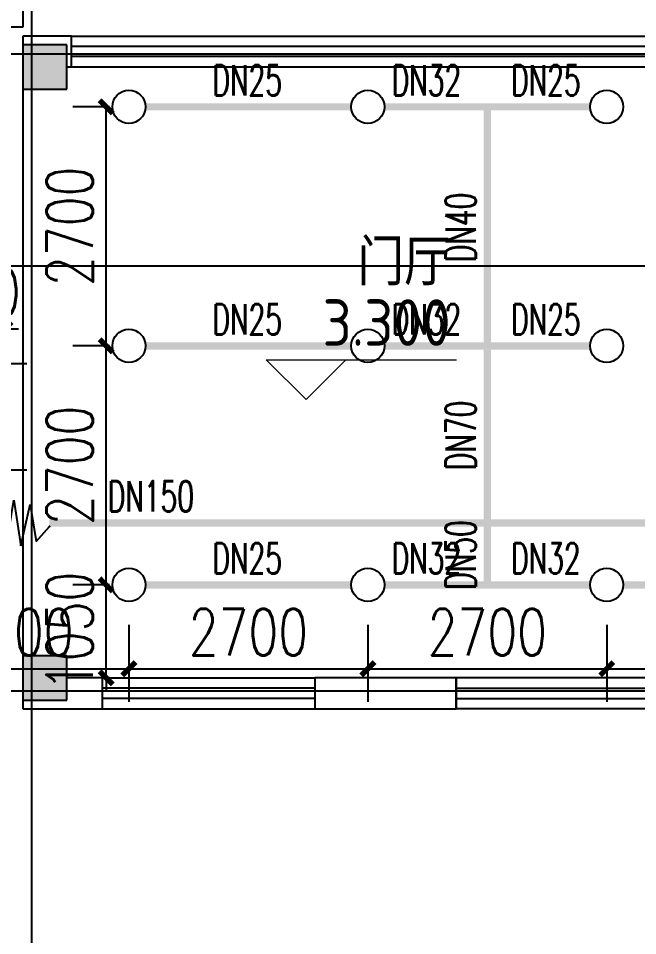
# Model space of a CAD drawing. Extents: x 0 to 2838408, y -923048 to 203859.
# Drawn here: x 2729413 to 2736413, y -343937 to -333576 of the extents above; entities that cross this region are included whole.
import ezdxf

# ---------------------------------------------------------------- set-up
doc = ezdxf.new("R2010")
doc.units = 0
doc.header["$LTSCALE"] = 1000
doc.layers.add('A-ANNO-IDEN-LEVL', color=3, linetype='Continuous', lineweight=0)
doc.layers.add('A-ANNO-TXT', color=7, linetype='Continuous', lineweight=0, plot=False)
for name, color, linetype in [('COLUMN', 9, 'Continuous'), ('DIM_喷淋', 3, 'Continuous'), ('DOTE', 8, 'Continuous'), ('EQUIP_喷头', 7, 'Continuous'), ('fur', 253, 'Continuous'), ('PIPE-喷淋', 6, 'Continuous'), ('PUB_HATCH', 8, 'Continuous'), ('PUB_TEXT', 7, 'Continuous'), ('TEXT_喷淋', 7, 'Continuous'), ('TWT_DIM', 3, 'Continuous'), ('VALVE_喷淋', 7, 'Continuous'), ('WALL', 9, 'Continuous'), ('WINDOW', 4, 'Continuous'), ('XREF', 8, 'Continuous')]:
    doc.layers.add(name, color=color, linetype=linetype)
doc.styles.add('_TCH_DIM_T3', font='SIMPLEX', dxfattribs={"width": 0.75, "bigfont": 'HZTXT'})
doc.styles.add('_TWT_PIPEDN', font='SIMPLEX', dxfattribs={"width": 0.8, "height": 2.3, "bigfont": 'HZTXT'})
doc.styles.get("Standard").update_dxf_attribs({"font": 'geniso.shx', "bigfont": 'hztxt.shx'})
doc.dimstyles.new('_TWT_ARCH&&150', dxfattribs={"dimtxt": 525, "dimasz": 150, "dimexe": 375, "dimexo": 450, "dimgap": 150, "dimtad": 1, "dimdec": 0, "dimzin": 0, "dimdsep": 46, "dimtxsty": '_TCH_DIM_T3', "dimblk": 'ARCHTICK', "dimcen": 0.09, "dimclrt": 7, "dimazin": 2, "dimtfac": 1, "dimtdec": 0, "dimtix": 1, "dimtmove": 2, "dimatfit": 3, "dimfxl": 1, "dimtolj": 1, "dimtzin": 0, "dimarcsym": 0})

# ---------------------------------------------------------------- blocks, each defined once
blk = doc.blocks.new('$WINLIB2D$00000001')
at = {"color": 0}
for points in [[(-0.5, 0.5), (-0.5, -0.5)], [(-0.5, 0.5), (0.5, 0.5)], [(0.5, -0.5), (0.5, 0.5)], [(0.5, 0.1667), (-0.5, 0.1667)], [(0.5, -0.1667), (-0.5, -0.1667)], [(-0.5, -0.5), (0.5, -0.5)]]:
    blk.add_lwpolyline(points, dxfattribs=at)
blk = doc.blocks.new('2F1')
at = {"layer": 'PUB_HATCH'}
for points in [[(2393416.7, -333875.2), (2393416.7, -334375.2), (2393916.7, -334375.2), (2393916.7, -333875.2)], [(2393416.7, -340775.2), (2393416.7, -341275.2), (2393916.7, -341275.2), (2393916.7, -340775.2)]]:
    blk.add_hatch(color=256, dxfattribs=at).paths.add_polyline_path(points)
at = {"layer": 'A-ANNO-IDEN-LEVL'}
for p, q in [((2396618.7, -337881.7), (2396168.7, -337431.7)), ((2396168.7, -337431.7), (2398319.6, -337431.7)), ((2396618.7, -337881.7), (2397068.7, -337431.7))]:
    blk.add_line(p, q, dxfattribs=at)
at = {"layer": 'COLUMN'}
for p, q in [((2393416.7, -333875.2), (2393416.7, -334375.2)), ((2393916.7, -333875.2), (2393416.7, -333875.2)), ((2393916.7, -334375.2), (2393916.7, -333875.2)), ((2393416.7, -334375.2), (2393916.7, -334375.2)), ((2393416.7, -340775.2), (2393416.7, -341275.2)), ((2393916.7, -340775.2), (2393416.7, -340775.2)), ((2393916.7, -341275.2), (2393916.7, -340775.2)), ((2393416.7, -341275.2), (2393916.7, -341275.2))]:
    blk.add_line(p, q, dxfattribs=at)
at = {"layer": 'DOTE'}
for p, q in [((2393516.7, -327575.2), (2393516.7, -410775.2)), ((2392758.5, -333975.2), (2405723.1, -333975.2)), ((2453916.7, -336375.2), (2343216.7, -336375.2)), ((2453916.7, -341175.2), (2343216.7, -341175.2))]:
    blk.add_line(p, q, dxfattribs=at)
at = {"layer": 'fur'}
blk.add_line((2393416.7, -334375.2), (2393416.7, -341075.2), dxfattribs=at)
at = {"layer": 'WALL'}
for p, q in [((2393416.7, -331075.2), (2393416.7, -333675.2)), ((2393416.7, -333675.2), (2393266.7, -333675.2)), ((2393966.7, -333775.2), (2393416.7, -333775.2)), ((2393416.7, -333775.2), (2393416.7, -333875.2)), ((2393966.7, -334125.2), (2393966.7, -333775.2)), ((2393916.7, -334125.2), (2393966.7, -334125.2)), ((2394316.7, -341025.2), (2393916.7, -341025.2)), ((2394316.7, -341375.2), (2394316.7, -341025.2)), ((2398316.7, -341025.2), (2396716.7, -341025.2)), ((2396716.7, -341025.2), (2396716.7, -341375.2)), ((2398316.7, -341375.2), (2398316.7, -341025.2)), ((2393416.7, -341275.2), (2393416.7, -341375.2)), ((2393416.7, -341375.2), (2394316.7, -341375.2)), ((2396716.7, -341375.2), (2398316.7, -341375.2))]:
    blk.add_line(p, q, dxfattribs=at)
at = {"layer": 'WINDOW', "yscale": -350}
for p, xscale, zscale in [((2397454.2, -333950.2), 6975, 6975), ((2395516.7, -341200.2), 2400, 2400), ((2399516.7, -341200.2), -2400, -2400)]:
    blk.add_blockref('$WINLIB2D$00000001', p, dxfattribs=dict(at, xscale=xscale, zscale=zscale))
at = {"layer": 'A-ANNO-TXT', "color": 7}
blk.add_text('3.300', height=525, dxfattribs=at).set_placement((2396804.2, -337274.2))
at = {"layer": 'PUB_TEXT'}
blk.add_text('门厅', height=525, dxfattribs=at).set_placement((2397200.2, -336592.9))
blk = doc.blocks.new('_ArchTick')
at = {"color": 0, "linetype": 'ByBlock', "const_width": 0.4}
blk.add_lwpolyline([(-0.5, -0.5), (0.5, 0.5)], dxfattribs=at)
blk = doc.blocks.new('*D1880')
at = {"layer": 'Defpoints', "color": 0, "linetype": 'ByBlock', "transparency": 16777216}
for p in [(2729263, -337082), (2728263, -337475), (2729263, -337475)]:
    blk.add_point(p, dxfattribs=at)
at = {"layer": 'TWT_DIM', "color": 0, "linetype": 'ByBlock', "lineweight": -2, "transparency": 16777216}
for p, q in [((2728263, -337025), (2728263, -336707)), ((2729263, -337025), (2729263, -336707)), ((2728263, -337082), (2728113, -337082)), ((2728263, -337082), (2729263, -337082)), ((2729263, -337082), (2729413, -337082))]:
    blk.add_line(p, q, dxfattribs=at)
at = {"layer": 'TWT_DIM', "color": 0, "linetype": 'ByBlock', "lineweight": -2, "transparency": 16777216, "xscale": 150, "yscale": 150, "zscale": 150}
blk.add_blockref('_ArchTick', (2728263, -337082), dxfattribs=at)
at = {"layer": 'TWT_DIM', "color": 0, "linetype": 'ByBlock', "lineweight": -2, "transparency": 16777216, "xscale": 150, "yscale": 150, "zscale": 150, "rotation": 180}
blk.add_blockref('_ArchTick', (2729263, -337082), dxfattribs=at)
at = {"layer": 'TWT_DIM', "color": 7, "linetype": 'ByBlock', "transparency": 16777216, "insert": (2728763, -336669), "char_height": 525, "attachment_point": 5, "style": '_TCH_DIM_T3'}
blk.add_mtext('\\A1;1000', dxfattribs=at)
blk = doc.blocks.new('*D1882')
at = {"layer": 'Defpoints', "color": 0, "linetype": 'ByBlock', "transparency": 16777216}
for p in [(2728263, -337475), (2729132, -337475), (2728263, -338675)]:
    blk.add_point(p, dxfattribs=at)
at = {"layer": 'TWT_DIM', "color": 0, "linetype": 'ByBlock', "lineweight": -2, "transparency": 16777216}
for p, q in [((2729132, -337475), (2729132, -337325)), ((2728713, -337475), (2729507, -337475)), ((2729132, -338675), (2729132, -337475)), ((2728713, -338675), (2729507, -338675)), ((2729132, -338675), (2729132, -338825))]:
    blk.add_line(p, q, dxfattribs=at)
at = {"layer": 'TWT_DIM', "color": 0, "linetype": 'ByBlock', "lineweight": -2, "transparency": 16777216, "xscale": 150, "yscale": 150, "zscale": 150}
for p, rotation in [((2729132, -337475), 270), ((2729132, -338675), 90)]:
    blk.add_blockref('_ArchTick', p, dxfattribs=dict(at, rotation=rotation))
at = {"layer": 'TWT_DIM', "color": 7, "linetype": 'ByBlock', "transparency": 16777216, "insert": (2728719, -338075), "char_height": 525, "attachment_point": 5, "rotation": 90, "style": '_TCH_DIM_T3'}
blk.add_mtext('\\A1;1200', dxfattribs=at)
blk = doc.blocks.new('*D1994')
at = {"layer": 'Defpoints', "color": 0, "linetype": 'ByBlock', "transparency": 16777216}
for p in [(2730405, -339975), (2730893, -339975), (2730893, -341025)]:
    blk.add_point(p, dxfattribs=at)
at = {"layer": 'DIM_喷淋', "color": 0, "linetype": 'ByBlock', "lineweight": -2, "transparency": 16777216}
for p, q in [((2730405, -339975), (2730405, -339825)), ((2730443, -339975), (2730030, -339975)), ((2730405, -341025), (2730405, -339975)), ((2730443, -341025), (2730030, -341025)), ((2730405, -341025), (2730405, -341175))]:
    blk.add_line(p, q, dxfattribs=at)
at = {"layer": 'DIM_喷淋', "color": 0, "linetype": 'ByBlock', "lineweight": -2, "transparency": 16777216, "xscale": 150, "yscale": 150, "zscale": 150}
for p, rotation in [((2730405, -339975), 270), ((2730405, -341025), 90)]:
    blk.add_blockref('_ArchTick', p, dxfattribs=dict(at, rotation=rotation))
at = {"layer": 'DIM_喷淋', "color": 7, "linetype": 'ByBlock', "transparency": 16777216, "insert": (2729993, -340500), "char_height": 525, "attachment_point": 5, "rotation": 90, "style": '_TCH_DIM_T3'}
blk.add_mtext('\\A1;1050', dxfattribs=at)
blk = doc.blocks.new('*D1995')
at = {"layer": 'Defpoints', "color": 0, "linetype": 'ByBlock', "transparency": 16777216}
for p in [(2730405, -337275), (2730893, -337275), (2730893, -339975)]:
    blk.add_point(p, dxfattribs=at)
at = {"layer": 'DIM_喷淋', "color": 0, "linetype": 'ByBlock', "lineweight": -2, "transparency": 16777216}
for p, q in [((2730443, -337275), (2730030, -337275)), ((2730405, -339975), (2730405, -337275)), ((2730443, -339975), (2730030, -339975))]:
    blk.add_line(p, q, dxfattribs=at)
at = {"layer": 'DIM_喷淋', "color": 0, "linetype": 'ByBlock', "lineweight": -2, "transparency": 16777216, "xscale": 150, "yscale": 150, "zscale": 150}
for p, rotation in [((2730405, -337275), 90), ((2730405, -339975), 270)]:
    blk.add_blockref('_ArchTick', p, dxfattribs=dict(at, rotation=rotation))
at = {"layer": 'DIM_喷淋', "color": 7, "linetype": 'ByBlock', "transparency": 16777216, "insert": (2729993, -338625), "char_height": 525, "attachment_point": 5, "rotation": 90, "style": '_TCH_DIM_T3'}
blk.add_mtext('\\A1;2700', dxfattribs=at)
blk = doc.blocks.new('*D1996')
at = {"layer": 'Defpoints', "color": 0, "linetype": 'ByBlock', "transparency": 16777216}
for p in [(2730405, -334575), (2730893, -334575), (2730893, -337275)]:
    blk.add_point(p, dxfattribs=at)
at = {"layer": 'DIM_喷淋', "color": 0, "linetype": 'ByBlock', "lineweight": -2, "transparency": 16777216}
for p, q in [((2730443, -334575), (2730030, -334575)), ((2730405, -337275), (2730405, -334575)), ((2730443, -337275), (2730030, -337275))]:
    blk.add_line(p, q, dxfattribs=at)
at = {"layer": 'DIM_喷淋', "color": 0, "linetype": 'ByBlock', "lineweight": -2, "transparency": 16777216, "xscale": 150, "yscale": 150, "zscale": 150}
for p, rotation in [((2730405, -334575), 90), ((2730405, -337275), 270)]:
    blk.add_blockref('_ArchTick', p, dxfattribs=dict(at, rotation=rotation))
at = {"layer": 'DIM_喷淋', "color": 7, "linetype": 'ByBlock', "transparency": 16777216, "insert": (2729993, -335925), "char_height": 525, "attachment_point": 5, "rotation": 90, "style": '_TCH_DIM_T3'}
blk.add_mtext('\\A1;2700', dxfattribs=at)
blk = doc.blocks.new('*D2021')
at = {"layer": 'Defpoints', "color": 0, "linetype": 'ByBlock', "transparency": 16777216}
for p in [(2736063, -339975), (2739163, -339975), (2739163, -340922)]:
    blk.add_point(p, dxfattribs=at)
at = {"layer": 'DIM_喷淋', "color": 0, "linetype": 'ByBlock', "lineweight": -2, "transparency": 16777216}
for p, q in [((2736063, -340425), (2736063, -341297)), ((2739163, -340425), (2739163, -341297)), ((2736063, -340922), (2739163, -340922))]:
    blk.add_line(p, q, dxfattribs=at)
at = {"layer": 'DIM_喷淋', "color": 0, "linetype": 'ByBlock', "lineweight": -2, "transparency": 16777216, "xscale": 150, "yscale": 150, "zscale": 150, "rotation": 180}
blk.add_blockref('_ArchTick', (2736063, -340922), dxfattribs=at)
at = {"layer": 'DIM_喷淋', "color": 0, "linetype": 'ByBlock', "lineweight": -2, "transparency": 16777216, "xscale": 150, "yscale": 150, "zscale": 150}
blk.add_blockref('_ArchTick', (2739163, -340922), dxfattribs=at)
at = {"layer": 'DIM_喷淋', "color": 7, "linetype": 'ByBlock', "transparency": 16777216, "insert": (2737613, -340509), "char_height": 525, "attachment_point": 5, "style": '_TCH_DIM_T3'}
blk.add_mtext('\\A1;3100', dxfattribs=at)
blk = doc.blocks.new('*D2022')
at = {"layer": 'Defpoints', "color": 0, "linetype": 'ByBlock', "transparency": 16777216}
for p in [(2733363, -339975), (2736063, -339975), (2736063, -340922)]:
    blk.add_point(p, dxfattribs=at)
at = {"layer": 'DIM_喷淋', "color": 0, "linetype": 'ByBlock', "lineweight": -2, "transparency": 16777216}
for p, q in [((2733363, -340425), (2733363, -341297)), ((2736063, -340425), (2736063, -341297)), ((2733363, -340922), (2736063, -340922))]:
    blk.add_line(p, q, dxfattribs=at)
at = {"layer": 'DIM_喷淋', "color": 0, "linetype": 'ByBlock', "lineweight": -2, "transparency": 16777216, "xscale": 150, "yscale": 150, "zscale": 150, "rotation": 180}
blk.add_blockref('_ArchTick', (2733363, -340922), dxfattribs=at)
at = {"layer": 'DIM_喷淋', "color": 0, "linetype": 'ByBlock', "lineweight": -2, "transparency": 16777216, "xscale": 150, "yscale": 150, "zscale": 150}
blk.add_blockref('_ArchTick', (2736063, -340922), dxfattribs=at)
at = {"layer": 'DIM_喷淋', "color": 7, "linetype": 'ByBlock', "transparency": 16777216, "insert": (2734713, -340509), "char_height": 525, "attachment_point": 5, "style": '_TCH_DIM_T3'}
blk.add_mtext('\\A1;2700', dxfattribs=at)
blk = doc.blocks.new('*D2023')
at = {"layer": 'Defpoints', "color": 0, "linetype": 'ByBlock', "transparency": 16777216}
for p in [(2730663, -339975), (2733363, -339975), (2733363, -340922)]:
    blk.add_point(p, dxfattribs=at)
at = {"layer": 'DIM_喷淋', "color": 0, "linetype": 'ByBlock', "lineweight": -2, "transparency": 16777216}
for p, q in [((2730663, -340425), (2730663, -341297)), ((2733363, -340425), (2733363, -341297)), ((2730663, -340922), (2733363, -340922))]:
    blk.add_line(p, q, dxfattribs=at)
at = {"layer": 'DIM_喷淋', "color": 0, "linetype": 'ByBlock', "lineweight": -2, "transparency": 16777216, "xscale": 150, "yscale": 150, "zscale": 150, "rotation": 180}
blk.add_blockref('_ArchTick', (2730663, -340922), dxfattribs=at)
at = {"layer": 'DIM_喷淋', "color": 0, "linetype": 'ByBlock', "lineweight": -2, "transparency": 16777216, "xscale": 150, "yscale": 150, "zscale": 150}
blk.add_blockref('_ArchTick', (2733363, -340922), dxfattribs=at)
at = {"layer": 'DIM_喷淋', "color": 7, "linetype": 'ByBlock', "transparency": 16777216, "insert": (2732013, -340509), "char_height": 525, "attachment_point": 5, "style": '_TCH_DIM_T3'}
blk.add_mtext('\\A1;2700', dxfattribs=at)
blk = doc.blocks.new('*D2024')
at = {"layer": 'Defpoints', "color": 0, "linetype": 'ByBlock', "transparency": 16777216}
for p in [(2728063, -339975), (2730663, -339975), (2730663, -340922)]:
    blk.add_point(p, dxfattribs=at)
at = {"layer": 'DIM_喷淋', "color": 0, "linetype": 'ByBlock', "lineweight": -2, "transparency": 16777216}
for p, q in [((2728063, -340425), (2728063, -341297)), ((2730663, -340425), (2730663, -341297)), ((2728063, -340922), (2730663, -340922))]:
    blk.add_line(p, q, dxfattribs=at)
at = {"layer": 'DIM_喷淋', "color": 0, "linetype": 'ByBlock', "lineweight": -2, "transparency": 16777216, "xscale": 150, "yscale": 150, "zscale": 150, "rotation": 180}
blk.add_blockref('_ArchTick', (2728063, -340922), dxfattribs=at)
at = {"layer": 'DIM_喷淋', "color": 0, "linetype": 'ByBlock', "lineweight": -2, "transparency": 16777216, "xscale": 150, "yscale": 150, "zscale": 150}
blk.add_blockref('_ArchTick', (2730663, -340922), dxfattribs=at)
at = {"layer": 'DIM_喷淋', "color": 7, "linetype": 'ByBlock', "transparency": 16777216, "insert": (2729363, -340509), "char_height": 525, "attachment_point": 5, "style": '_TCH_DIM_T3'}
blk.add_mtext('\\A1;2600', dxfattribs=at)
blk = doc.blocks.new('$TwtSys$00000125')
blk.add_circle((0, 0, 0), 1)
blk = doc.blocks.new('$VALVE$00000546')
for p, q in [((-371, -30.1), (-282.4, 187.1)), ((-282.4, 187.1), (-270.9, -152.6)), ((17, -152.6), (72.4, 191.4)), ((72.4, 191.4), (130.7, -191.4)), ((130.7, -191.4), (210.8, 153.8)), ((210.8, 153.8), (260.6, -155.7)), ((-127, -152.6), (-54.9, 120.6)), ((-54.9, 120.6), (17, -152.6)), ((-270.9, -152.6), (-182.7, 65.5)), ((-182.7, 65.5), (-127, -152.6)), ((260.6, -155.7), (371, -30.1))]:
    blk.add_line(p, q)
for p in [(-371, -30.1), (371, -30.1)]:
    blk.add_point(p)

msp = doc.modelspace()

# ---------------------------------------------------------------- linework, layer by layer
at = {"layer": 'PIPE-喷淋', "linetype": 'ByBlock', "ltscale": 1.5, "const_width": 82.5}
for points in [[(2730850, -334575.2), (2733175, -334575.2)], [(2733550, -334575.2), (2734712.5, -334575.2)], [(2734712.5, -334575.2), (2734712.5, -337275.2)], [(2734712.5, -334575.2), (2735875, -334575.2)], [(2730850, -337275.2), (2733175, -337275.2)], [(2733550, -337275.2), (2734712.5, -337275.2)], [(2734712.5, -337275.2), (2735875, -337275.2)], [(2734712.5, -337275.2), (2734712.5, -339275.2)], [(2729763.4, -339275.2), (2734712.5, -339275.2)], [(2734712.5, -339275.2), (2734712.5, -339975.2)], [(2734712.5, -339275.2), (2739952.5, -339275.2)], [(2730850, -339975.2), (2733175, -339975.2)], [(2733550, -339975.2), (2734712.5, -339975.2)], [(2734712.5, -339975.2), (2735875, -339975.2)], [(2738975, -339975.2), (2736250, -339975.2)]]:
    msp.add_lwpolyline(points, dxfattribs=at)

# ---------------------------------------------------------------- block references
at = {"layer": 'EQUIP_喷头', "linetype": 'ByBlock', "xscale": 187.5, "yscale": 187.5, "zscale": 187.5}
for p in [(2730662.5, -334575.2), (2733362.5, -334575.2), (2736062.5, -334575.2), (2730662.5, -337275.2), (2733362.5, -337275.2), (2736062.5, -337275.2), (2730662.5, -339975.2), (2733362.5, -339975.2), (2736062.5, -339975.2)]:
    msp.add_blockref('$TwtSys$00000125', p, dxfattribs=at)
at = {"layer": 'VALVE_喷淋', "linetype": 'ByBlock', "xscale": 1.35, "yscale": 1.35, "zscale": 1.35, "rotation": 359.9999999980823}
msp.add_blockref('$VALVE$00000546', (2729262.5, -339275.2), dxfattribs=at)
at = {"layer": 'XREF'}
msp.add_blockref('2F1', (336045.8, 0), dxfattribs=at)

# ---------------------------------------------------------------- texts
at = {"layer": 'TEXT_喷淋', "color": 251, "linetype": 'ByBlock', "style": '_TWT_PIPEDN', "width": 0.64}
for s, p in [('DN25', (2731607.7, -334447.7)), ('DN32', (2733632.7, -334447.7)), ('DN25', (2734982.7, -334447.7)), ('DN25', (2731607.7, -337147.7)), ('DN32', (2733632.7, -337147.7)), ('DN25', (2734982.7, -337147.7)), ('DN25', (2731607.7, -339847.7)), ('DN32', (2733632.7, -339847.7)), ('DN32', (2734982.7, -339847.7))]:
    msp.add_text(s, height=345, dxfattribs=at).set_placement(p)
for s, p in [('DN40', (2734585, -336330)), ('DN50', (2734585, -340030))]:
    msp.add_text(s, height=345, rotation=90, dxfattribs=at).set_placement(p)
at = {"layer": 'TEXT_喷淋', "linetype": 'ByBlock', "style": '_TWT_PIPEDN', "width": 0.64}
msp.add_text('DN70', height=345, rotation=90, dxfattribs=at).set_placement((2734585, -338680))
msp.add_text('DN150', height=345, dxfattribs=at).set_placement((2730423.6, -339147.7))

# ---------------------------------------------------------------- dimensions: what is measured, and where the dimension line sits
at = {"layer": 'DIM_喷淋', "linetype": 'ByBlock'}
for p1, p2, distance, picture, middle in [((2730892.8, -337275.2), (2730892.8, -334575.2), 487.8, '*D1996', (2729992.5, -335925.2)), ((2730892.8, -339975.2), (2730892.8, -337275.2), 487.8, '*D1995', (2729992.5, -338625.2)), ((2730892.8, -341025.2), (2730892.8, -339975.2), 487.8, '*D1994', (2729992.5, -340500.2)), ((2728062.5, -339975.2), (2730662.5, -339975.2), -946.6, '*D2024', (2729362.5, -340509.3)), ((2730662.5, -339975.2), (2733362.5, -339975.2), -946.6, '*D2023', (2732012.5, -340509.3)), ((2733362.5, -339975.2), (2736062.5, -339975.2), -946.6, '*D2022', (2734712.5, -340509.3)), ((2736062.5, -339975.2), (2739162.5, -339975.2), -946.6, '*D2021', (2737612.5, -340509.3))]:
    dim = msp.add_aligned_dim(p1=p1, p2=p2, distance=distance, dimstyle='_TWT_ARCH&&150', dxfattribs=at)
    dim.commit()
    dim.dimension.update_dxf_attribs({"geometry": picture, "text_midpoint": middle})
at = {"layer": 'TWT_DIM', "linetype": 'ByBlock'}
for p1, p2, distance, picture, middle in [((2728262.5, -337475.2), (2729262.5, -337475.2), 393.4, '*D1880', (2728762.5, -336669.4)), ((2728262.5, -338675.2), (2728262.5, -337475.2), -869.3, '*D1882', (2728719.3, -338075.2))]:
    dim = msp.add_aligned_dim(p1=p1, p2=p2, distance=distance, dimstyle='_TWT_ARCH&&150', dxfattribs=at)
    dim.commit()
    dim.dimension.update_dxf_attribs({"geometry": picture, "text_midpoint": middle})

doc.saveas('drawing.dxf')
